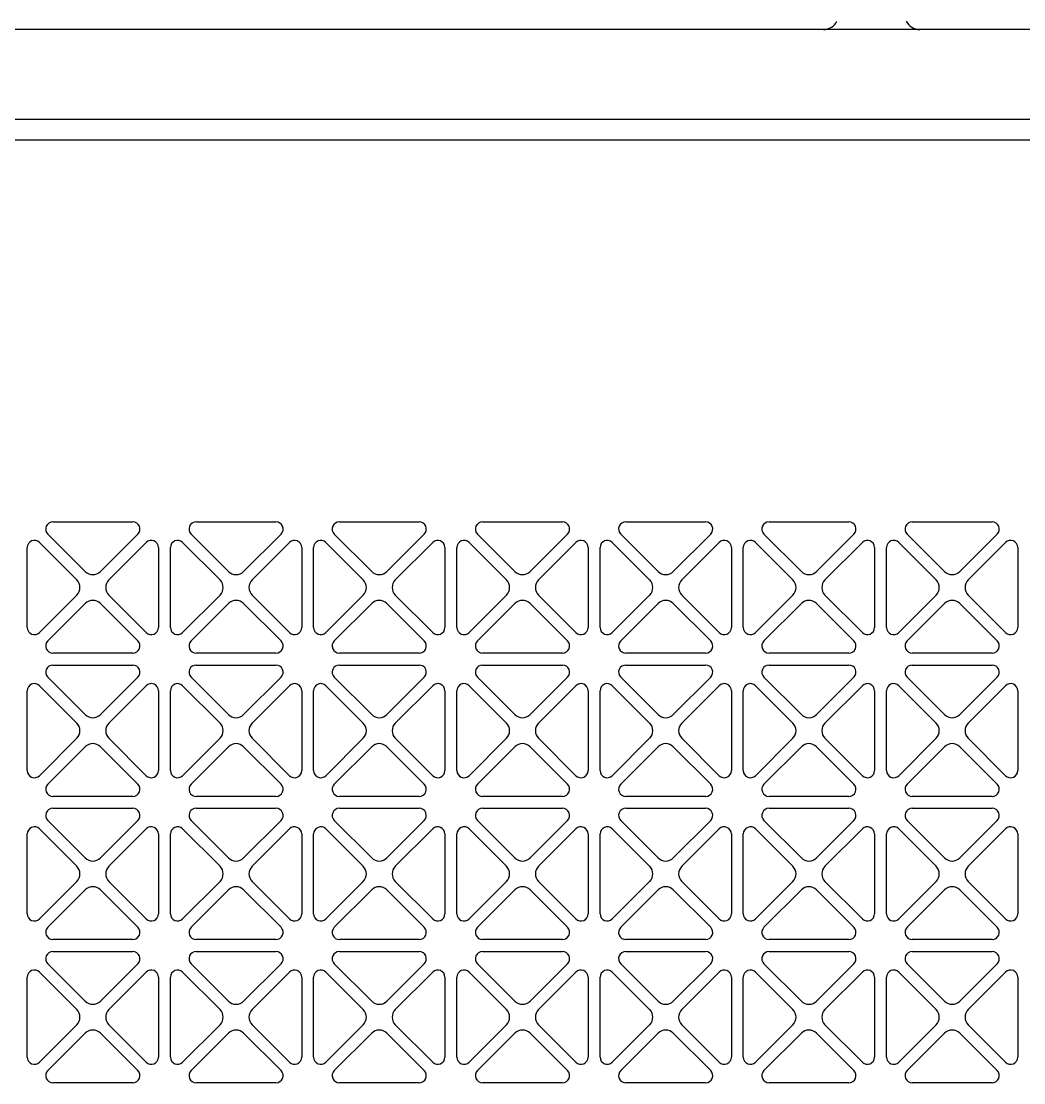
# Model space of a CAD drawing. Header units: millimetres. Extents: x 0 to 87554, y -20854 to 20404.
# Drawn here: x 80002.2 to 80170.2, y -3656.9 to -3479 of the extents above; entities that cross this region are included whole.
import ezdxf

# ---------------------------------------------------------------- set-up
doc = ezdxf.new("R2010")
doc.units = ezdxf.units.MM
doc.layers.get('0').update_dxf_attribs({"lineweight": 15})
for name, color, linetype in [('4215-12649_2_1_0', 7, 'Continuous'), ('4215-12661_1_0', 7, 'Continuous'), ('WANGKONG_0', 7, 'Continuous')]:
    doc.layers.add(name, color=color, linetype=linetype)

# ---------------------------------------------------------------- blocks, each defined once
blk = doc.blocks.new('e4tggg')
at = {"layer": '4215-12649_2_1_0', "color": 87, "linetype": 'Continuous'}
for p, q in [((555.31, 319.3), (-175.69, 319.3)), ((-175.69, 304.3), (555.31, 304.3))]:
    blk.add_line(p, q, dxfattribs=at)
for centre, start, end in [((331.75, 321.8), 270, 333.6122), ((347.87, 321.8), 206.3878, 270)]:
    blk.add_arc(centre, 2.5, start, end, dxfattribs=at)
at = {"layer": '4215-12661_1_0', "color": 87, "linetype": 'Continuous'}
blk.add_line((-167.69, 300.8), (546.31, 300.8), dxfattribs=at)
at = {"layer": 'WANGKONG_0', "color": 87, "linetype": 'Continuous'}
for p, q in [((202.62, 236.8), (216, 236.8)), ((226.62, 236.8), (240, 236.8)), ((250.62, 236.8), (264, 236.8)), ((274.62, 236.8), (288, 236.8)), ((298.62, 236.8), (312, 236.8)), ((322.62, 236.8), (336, 236.8)), ((346.62, 236.8), (360, 236.8)), ((200.36, 233.34), (206.62, 227.07)), ((208.04, 228.49), (201.77, 234.75)), ((216.85, 234.75), (210.58, 228.49)), ((212, 227.07), (218.26, 233.34)), ((224.36, 233.34), (230.62, 227.07)), ((232.04, 228.49), (225.77, 234.75)), ((240.85, 234.75), (234.58, 228.49)), ((236, 227.07), (242.26, 233.34)), ((248.36, 233.34), (254.62, 227.07)), ((256.04, 228.49), (249.77, 234.75)), ((264.85, 234.75), (258.58, 228.49)), ((260, 227.07), (266.26, 233.34)), ((272.36, 233.34), (278.62, 227.07)), ((280.04, 228.49), (273.77, 234.75)), ((288.85, 234.75), (282.58, 228.49)), ((284, 227.07), (290.26, 233.34)), ((296.36, 233.34), (302.62, 227.07)), ((304.04, 228.49), (297.77, 234.75)), ((312.85, 234.75), (306.58, 228.49)), ((308, 227.07), (314.26, 233.34)), ((320.36, 233.34), (326.62, 227.07)), ((328.04, 228.49), (321.77, 234.75)), ((336.85, 234.75), (330.58, 228.49)), ((332, 227.07), (338.26, 233.34)), ((344.36, 233.34), (350.62, 227.07)), ((352.04, 228.49), (345.77, 234.75)), ((360.85, 234.75), (354.58, 228.49)), ((356, 227.07), (362.26, 233.34)), ((198.31, 219.11), (198.31, 232.49)), ((220.31, 232.49), (220.31, 219.11)), ((222.31, 219.11), (222.31, 232.49)), ((244.31, 232.49), (244.31, 219.11)), ((246.31, 219.11), (246.31, 232.49)), ((268.31, 232.49), (268.31, 219.11)), ((270.31, 219.11), (270.31, 232.49)), ((292.31, 232.49), (292.31, 219.11)), ((294.31, 219.11), (294.31, 232.49)), ((316.31, 232.49), (316.31, 219.11)), ((318.31, 219.11), (318.31, 232.49)), ((340.31, 232.49), (340.31, 219.11)), ((342.31, 219.11), (342.31, 232.49)), ((364.31, 232.49), (364.31, 219.11)), ((206.62, 224.53), (200.36, 218.26)), ((218.26, 218.26), (212, 224.53)), ((230.62, 224.53), (224.36, 218.26)), ((242.26, 218.26), (236, 224.53)), ((254.62, 224.53), (248.36, 218.26)), ((266.26, 218.26), (260, 224.53)), ((278.62, 224.53), (272.36, 218.26)), ((290.26, 218.26), (284, 224.53)), ((302.62, 224.53), (296.36, 218.26)), ((314.26, 218.26), (308, 224.53)), ((326.62, 224.53), (320.36, 218.26)), ((338.26, 218.26), (332, 224.53)), ((350.62, 224.53), (344.36, 218.26)), ((362.26, 218.26), (356, 224.53)), ((201.77, 216.85), (208.04, 223.11)), ((210.58, 223.11), (216.85, 216.85)), ((225.77, 216.85), (232.04, 223.11)), ((234.58, 223.11), (240.85, 216.85)), ((249.77, 216.85), (256.04, 223.11)), ((258.58, 223.11), (264.85, 216.85)), ((273.77, 216.85), (280.04, 223.11)), ((282.58, 223.11), (288.85, 216.85)), ((297.77, 216.85), (304.04, 223.11)), ((306.58, 223.11), (312.85, 216.85)), ((321.77, 216.85), (328.04, 223.11)), ((330.58, 223.11), (336.85, 216.85)), ((345.77, 216.85), (352.04, 223.11)), ((354.58, 223.11), (360.85, 216.85)), ((216, 214.8), (202.62, 214.8)), ((240, 214.8), (226.62, 214.8)), ((264, 214.8), (250.62, 214.8)), ((288, 214.8), (274.62, 214.8)), ((312, 214.8), (298.62, 214.8)), ((336, 214.8), (322.62, 214.8)), ((360, 214.8), (346.62, 214.8)), ((202.62, 212.8), (216, 212.8)), ((226.62, 212.8), (240, 212.8)), ((250.62, 212.8), (264, 212.8)), ((274.62, 212.8), (288, 212.8)), ((298.62, 212.8), (312, 212.8)), ((322.62, 212.8), (336, 212.8)), ((346.62, 212.8), (360, 212.8)), ((208.04, 204.49), (201.77, 210.75)), ((216.85, 210.75), (210.58, 204.49)), ((232.04, 204.49), (225.77, 210.75)), ((240.85, 210.75), (234.58, 204.49)), ((256.04, 204.49), (249.77, 210.75)), ((264.85, 210.75), (258.58, 204.49)), ((280.04, 204.49), (273.77, 210.75)), ((288.85, 210.75), (282.58, 204.49)), ((304.04, 204.49), (297.77, 210.75)), ((312.85, 210.75), (306.58, 204.49)), ((328.04, 204.49), (321.77, 210.75)), ((336.85, 210.75), (330.58, 204.49)), ((352.04, 204.49), (345.77, 210.75)), ((360.85, 210.75), (354.58, 204.49)), ((198.31, 195.11), (198.31, 208.49)), ((200.36, 209.34), (206.62, 203.07)), ((212, 203.07), (218.26, 209.34)), ((220.31, 208.49), (220.31, 195.11)), ((222.31, 195.11), (222.31, 208.49)), ((224.36, 209.34), (230.62, 203.07)), ((236, 203.07), (242.26, 209.34)), ((244.31, 208.49), (244.31, 195.11)), ((246.31, 195.11), (246.31, 208.49)), ((248.36, 209.34), (254.62, 203.07)), ((260, 203.07), (266.26, 209.34)), ((268.31, 208.49), (268.31, 195.11)), ((270.31, 195.11), (270.31, 208.49)), ((272.36, 209.34), (278.62, 203.07)), ((284, 203.07), (290.26, 209.34)), ((292.31, 208.49), (292.31, 195.11)), ((294.31, 195.11), (294.31, 208.49)), ((296.36, 209.34), (302.62, 203.07)), ((308, 203.07), (314.26, 209.34)), ((316.31, 208.49), (316.31, 195.11)), ((318.31, 195.11), (318.31, 208.49)), ((320.36, 209.34), (326.62, 203.07)), ((332, 203.07), (338.26, 209.34)), ((340.31, 208.49), (340.31, 195.11)), ((342.31, 195.11), (342.31, 208.49)), ((344.36, 209.34), (350.62, 203.07)), ((356, 203.07), (362.26, 209.34)), ((364.31, 208.49), (364.31, 195.11)), ((206.62, 200.53), (200.36, 194.26)), ((218.26, 194.26), (212, 200.53)), ((230.62, 200.53), (224.36, 194.26)), ((242.26, 194.26), (236, 200.53)), ((254.62, 200.53), (248.36, 194.26)), ((266.26, 194.26), (260, 200.53)), ((278.62, 200.53), (272.36, 194.26)), ((290.26, 194.26), (284, 200.53)), ((302.62, 200.53), (296.36, 194.26)), ((314.26, 194.26), (308, 200.53)), ((326.62, 200.53), (320.36, 194.26)), ((338.26, 194.26), (332, 200.53)), ((350.62, 200.53), (344.36, 194.26)), ((362.26, 194.26), (356, 200.53)), ((201.77, 192.85), (208.04, 199.11)), ((210.58, 199.11), (216.85, 192.85)), ((225.77, 192.85), (232.04, 199.11)), ((234.58, 199.11), (240.85, 192.85)), ((249.77, 192.85), (256.04, 199.11)), ((258.58, 199.11), (264.85, 192.85)), ((273.77, 192.85), (280.04, 199.11)), ((282.58, 199.11), (288.85, 192.85)), ((297.77, 192.85), (304.04, 199.11)), ((306.58, 199.11), (312.85, 192.85)), ((321.77, 192.85), (328.04, 199.11)), ((330.58, 199.11), (336.85, 192.85)), ((345.77, 192.85), (352.04, 199.11)), ((354.58, 199.11), (360.85, 192.85)), ((216, 190.8), (202.62, 190.8)), ((240, 190.8), (226.62, 190.8)), ((264, 190.8), (250.62, 190.8)), ((288, 190.8), (274.62, 190.8)), ((312, 190.8), (298.62, 190.8)), ((336, 190.8), (322.62, 190.8)), ((360, 190.8), (346.62, 190.8)), ((202.62, 188.8), (216, 188.8)), ((226.62, 188.8), (240, 188.8)), ((250.62, 188.8), (264, 188.8)), ((274.62, 188.8), (288, 188.8)), ((298.62, 188.8), (312, 188.8)), ((322.62, 188.8), (336, 188.8)), ((346.62, 188.8), (360, 188.8)), ((200.36, 185.34), (206.62, 179.07)), ((208.04, 180.49), (201.77, 186.75)), ((216.85, 186.75), (210.58, 180.49)), ((212, 179.07), (218.26, 185.34)), ((224.36, 185.34), (230.62, 179.07)), ((232.04, 180.49), (225.77, 186.75)), ((240.85, 186.75), (234.58, 180.49)), ((236, 179.07), (242.26, 185.34)), ((248.36, 185.34), (254.62, 179.07)), ((256.04, 180.49), (249.77, 186.75)), ((264.85, 186.75), (258.58, 180.49)), ((260, 179.07), (266.26, 185.34)), ((272.36, 185.34), (278.62, 179.07)), ((280.04, 180.49), (273.77, 186.75)), ((288.85, 186.75), (282.58, 180.49)), ((284, 179.07), (290.26, 185.34)), ((296.36, 185.34), (302.62, 179.07)), ((304.04, 180.49), (297.77, 186.75)), ((312.85, 186.75), (306.58, 180.49)), ((308, 179.07), (314.26, 185.34)), ((320.36, 185.34), (326.62, 179.07)), ((328.04, 180.49), (321.77, 186.75)), ((336.85, 186.75), (330.58, 180.49)), ((332, 179.07), (338.26, 185.34)), ((344.36, 185.34), (350.62, 179.07)), ((352.04, 180.49), (345.77, 186.75)), ((360.85, 186.75), (354.58, 180.49)), ((356, 179.07), (362.26, 185.34)), ((198.31, 171.11), (198.31, 184.49)), ((220.31, 184.49), (220.31, 171.11)), ((222.31, 171.11), (222.31, 184.49)), ((244.31, 184.49), (244.31, 171.11)), ((246.31, 171.11), (246.31, 184.49)), ((268.31, 184.49), (268.31, 171.11)), ((270.31, 171.11), (270.31, 184.49)), ((292.31, 184.49), (292.31, 171.11)), ((294.31, 171.11), (294.31, 184.49)), ((316.31, 184.49), (316.31, 171.11)), ((318.31, 171.11), (318.31, 184.49)), ((340.31, 184.49), (340.31, 171.11)), ((342.31, 171.11), (342.31, 184.49)), ((364.31, 184.49), (364.31, 171.11)), ((206.62, 176.53), (200.36, 170.26)), ((218.26, 170.26), (212, 176.53)), ((230.62, 176.53), (224.36, 170.26)), ((242.26, 170.26), (236, 176.53)), ((254.62, 176.53), (248.36, 170.26)), ((266.26, 170.26), (260, 176.53)), ((278.62, 176.53), (272.36, 170.26)), ((290.26, 170.26), (284, 176.53)), ((302.62, 176.53), (296.36, 170.26)), ((314.26, 170.26), (308, 176.53)), ((326.62, 176.53), (320.36, 170.26)), ((338.26, 170.26), (332, 176.53)), ((350.62, 176.53), (344.36, 170.26)), ((362.26, 170.26), (356, 176.53)), ((201.77, 168.85), (208.04, 175.11)), ((210.58, 175.11), (216.85, 168.85)), ((225.77, 168.85), (232.04, 175.11)), ((234.58, 175.11), (240.85, 168.85)), ((249.77, 168.85), (256.04, 175.11)), ((258.58, 175.11), (264.85, 168.85)), ((273.77, 168.85), (280.04, 175.11)), ((282.58, 175.11), (288.85, 168.85)), ((297.77, 168.85), (304.04, 175.11)), ((306.58, 175.11), (312.85, 168.85)), ((321.77, 168.85), (328.04, 175.11)), ((330.58, 175.11), (336.85, 168.85)), ((345.77, 168.85), (352.04, 175.11)), ((354.58, 175.11), (360.85, 168.85)), ((216, 166.8), (202.62, 166.8)), ((240, 166.8), (226.62, 166.8)), ((264, 166.8), (250.62, 166.8)), ((288, 166.8), (274.62, 166.8)), ((312, 166.8), (298.62, 166.8)), ((336, 166.8), (322.62, 166.8)), ((360, 166.8), (346.62, 166.8)), ((202.62, 164.8), (216, 164.8)), ((226.62, 164.8), (240, 164.8)), ((250.62, 164.8), (264, 164.8)), ((274.62, 164.8), (288, 164.8)), ((298.62, 164.8), (312, 164.8)), ((322.62, 164.8), (336, 164.8)), ((346.62, 164.8), (360, 164.8)), ((208.04, 156.49), (201.77, 162.75)), ((216.85, 162.75), (210.58, 156.49)), ((232.04, 156.49), (225.77, 162.75)), ((240.85, 162.75), (234.58, 156.49)), ((256.04, 156.49), (249.77, 162.75)), ((264.85, 162.75), (258.58, 156.49)), ((280.04, 156.49), (273.77, 162.75)), ((288.85, 162.75), (282.58, 156.49)), ((304.04, 156.49), (297.77, 162.75)), ((312.85, 162.75), (306.58, 156.49)), ((328.04, 156.49), (321.77, 162.75)), ((336.85, 162.75), (330.58, 156.49)), ((352.04, 156.49), (345.77, 162.75)), ((360.85, 162.75), (354.58, 156.49)), ((198.31, 147.11), (198.31, 160.49)), ((200.36, 161.34), (206.62, 155.07)), ((212, 155.07), (218.26, 161.34)), ((220.31, 160.49), (220.31, 147.11)), ((222.31, 147.11), (222.31, 160.49)), ((224.36, 161.34), (230.62, 155.07)), ((236, 155.07), (242.26, 161.34)), ((244.31, 160.49), (244.31, 147.11)), ((246.31, 147.11), (246.31, 160.49)), ((248.36, 161.34), (254.62, 155.07)), ((260, 155.07), (266.26, 161.34)), ((268.31, 160.49), (268.31, 147.11)), ((270.31, 147.11), (270.31, 160.49)), ((272.36, 161.34), (278.62, 155.07)), ((284, 155.07), (290.26, 161.34)), ((292.31, 160.49), (292.31, 147.11)), ((294.31, 147.11), (294.31, 160.49)), ((296.36, 161.34), (302.62, 155.07)), ((308, 155.07), (314.26, 161.34)), ((316.31, 160.49), (316.31, 147.11)), ((318.31, 147.11), (318.31, 160.49)), ((320.36, 161.34), (326.62, 155.07)), ((332, 155.07), (338.26, 161.34)), ((340.31, 160.49), (340.31, 147.11)), ((342.31, 147.11), (342.31, 160.49)), ((344.36, 161.34), (350.62, 155.07)), ((356, 155.07), (362.26, 161.34)), ((364.31, 160.49), (364.31, 147.11)), ((206.62, 152.53), (200.36, 146.26)), ((218.26, 146.26), (212, 152.53)), ((230.62, 152.53), (224.36, 146.26)), ((242.26, 146.26), (236, 152.53)), ((254.62, 152.53), (248.36, 146.26)), ((266.26, 146.26), (260, 152.53)), ((278.62, 152.53), (272.36, 146.26)), ((290.26, 146.26), (284, 152.53)), ((302.62, 152.53), (296.36, 146.26)), ((314.26, 146.26), (308, 152.53)), ((326.62, 152.53), (320.36, 146.26)), ((338.26, 146.26), (332, 152.53)), ((350.62, 152.53), (344.36, 146.26)), ((362.26, 146.26), (356, 152.53)), ((201.77, 144.85), (208.04, 151.11)), ((210.58, 151.11), (216.85, 144.85)), ((225.77, 144.85), (232.04, 151.11)), ((234.58, 151.11), (240.85, 144.85)), ((249.77, 144.85), (256.04, 151.11)), ((258.58, 151.11), (264.85, 144.85)), ((273.77, 144.85), (280.04, 151.11)), ((282.58, 151.11), (288.85, 144.85)), ((297.77, 144.85), (304.04, 151.11)), ((306.58, 151.11), (312.85, 144.85)), ((321.77, 144.85), (328.04, 151.11)), ((330.58, 151.11), (336.85, 144.85)), ((345.77, 144.85), (352.04, 151.11)), ((354.58, 151.11), (360.85, 144.85)), ((216, 142.8), (202.62, 142.8)), ((240, 142.8), (226.62, 142.8)), ((264, 142.8), (250.62, 142.8)), ((288, 142.8), (274.62, 142.8)), ((312, 142.8), (298.62, 142.8)), ((336, 142.8), (322.62, 142.8)), ((360, 142.8), (346.62, 142.8))]:
    blk.add_line(p, q, dxfattribs=at)
for centre, radius, start, end in [((202.62, 235.6), 1.2, 90, 225), ((216, 235.6), 1.2, 315, 90), ((226.62, 235.6), 1.2, 90, 225), ((240, 235.6), 1.2, 315, 90), ((250.62, 235.6), 1.2, 90, 225), ((264, 235.6), 1.2, 315, 90), ((274.62, 235.6), 1.2, 90, 225), ((288, 235.6), 1.2, 315, 90), ((298.62, 235.6), 1.2, 90, 225), ((312, 235.6), 1.2, 315, 90), ((322.62, 235.6), 1.2, 90, 225), ((336, 235.6), 1.2, 315, 90), ((346.62, 235.6), 1.2, 90, 225), ((360, 235.6), 1.2, 315, 90), ((199.51, 232.49), 1.2, 45, 180), ((219.11, 232.49), 1.2, 0, 135), ((223.51, 232.49), 1.2, 45, 180), ((243.11, 232.49), 1.2, 0, 135), ((247.51, 232.49), 1.2, 45, 180), ((267.11, 232.49), 1.2, 0, 135), ((271.51, 232.49), 1.2, 45, 180), ((291.11, 232.49), 1.2, 0, 135), ((295.51, 232.49), 1.2, 45, 180), ((315.11, 232.49), 1.2, 0, 135), ((319.51, 232.49), 1.2, 45, 180), ((339.11, 232.49), 1.2, 0, 135), ((343.51, 232.49), 1.2, 45, 180), ((363.11, 232.49), 1.2, 0, 135), ((209.31, 229.76), 1.8, 225, 315), ((233.31, 229.76), 1.8, 225, 315), ((257.31, 229.76), 1.8, 225, 315), ((281.31, 229.76), 1.8, 225, 315), ((305.31, 229.76), 1.8, 225, 315), ((329.31, 229.76), 1.8, 225, 315), ((353.31, 229.76), 1.8, 225, 315), ((205.35, 225.8), 1.8, 315, 45), ((213.27, 225.8), 1.8, 135, 225), ((229.35, 225.8), 1.8, 315, 45), ((237.27, 225.8), 1.8, 135, 225), ((253.35, 225.8), 1.8, 315, 45), ((261.27, 225.8), 1.8, 135, 225), ((277.35, 225.8), 1.8, 315, 45), ((285.27, 225.8), 1.8, 135, 225), ((301.35, 225.8), 1.8, 315, 45), ((309.27, 225.8), 1.8, 135, 225), ((325.35, 225.8), 1.8, 315, 45), ((333.27, 225.8), 1.8, 135, 225), ((349.35, 225.8), 1.8, 315, 45), ((357.27, 225.8), 1.8, 135, 225), ((209.31, 221.84), 1.8, 45, 135), ((233.31, 221.84), 1.8, 45, 135), ((257.31, 221.84), 1.8, 45, 135), ((281.31, 221.84), 1.8, 45, 135), ((305.31, 221.84), 1.8, 45, 135), ((329.31, 221.84), 1.8, 45, 135), ((353.31, 221.84), 1.8, 45, 135), ((199.51, 219.11), 1.2, 180, 315), ((219.11, 219.11), 1.2, 225, 0), ((223.51, 219.11), 1.2, 180, 315), ((243.11, 219.11), 1.2, 225, 0), ((247.51, 219.11), 1.2, 180, 315), ((267.11, 219.11), 1.2, 225, 0), ((271.51, 219.11), 1.2, 180, 315), ((291.11, 219.11), 1.2, 225, 0), ((295.51, 219.11), 1.2, 180, 315), ((315.11, 219.11), 1.2, 225, 0), ((319.51, 219.11), 1.2, 180, 315), ((339.11, 219.11), 1.2, 225, 0), ((343.51, 219.11), 1.2, 180, 315), ((363.11, 219.11), 1.2, 225, 0), ((202.62, 216), 1.2, 135, 270), ((216, 216), 1.2, 270, 45), ((226.62, 216), 1.2, 135, 270), ((240, 216), 1.2, 270, 45), ((250.62, 216), 1.2, 135, 270), ((264, 216), 1.2, 270, 45), ((274.62, 216), 1.2, 135, 270), ((288, 216), 1.2, 270, 45), ((298.62, 216), 1.2, 135, 270), ((312, 216), 1.2, 270, 45), ((322.62, 216), 1.2, 135, 270), ((336, 216), 1.2, 270, 45), ((346.62, 216), 1.2, 135, 270), ((360, 216), 1.2, 270, 45), ((202.62, 211.6), 1.2, 90, 225), ((216, 211.6), 1.2, 315, 90), ((226.62, 211.6), 1.2, 90, 225), ((240, 211.6), 1.2, 315, 90), ((250.62, 211.6), 1.2, 90, 225), ((264, 211.6), 1.2, 315, 90), ((274.62, 211.6), 1.2, 90, 225), ((288, 211.6), 1.2, 315, 90), ((298.62, 211.6), 1.2, 90, 225), ((312, 211.6), 1.2, 315, 90), ((322.62, 211.6), 1.2, 90, 225), ((336, 211.6), 1.2, 315, 90), ((346.62, 211.6), 1.2, 90, 225), ((360, 211.6), 1.2, 315, 90), ((199.51, 208.49), 1.2, 45, 180), ((219.11, 208.49), 1.2, 0, 135), ((223.51, 208.49), 1.2, 45, 180), ((243.11, 208.49), 1.2, 0, 135), ((247.51, 208.49), 1.2, 45, 180), ((267.11, 208.49), 1.2, 0, 135), ((271.51, 208.49), 1.2, 45, 180), ((291.11, 208.49), 1.2, 0, 135), ((295.51, 208.49), 1.2, 45, 180), ((315.11, 208.49), 1.2, 0, 135), ((319.51, 208.49), 1.2, 45, 180), ((339.11, 208.49), 1.2, 0, 135), ((343.51, 208.49), 1.2, 45, 180), ((363.11, 208.49), 1.2, 0, 135), ((205.35, 201.8), 1.8, 315, 45), ((209.31, 205.76), 1.8, 225, 315), ((213.27, 201.8), 1.8, 135, 225), ((229.35, 201.8), 1.8, 315, 45), ((233.31, 205.76), 1.8, 225, 315), ((237.27, 201.8), 1.8, 135, 225), ((253.35, 201.8), 1.8, 315, 45), ((257.31, 205.76), 1.8, 225, 315), ((261.27, 201.8), 1.8, 135, 225), ((277.35, 201.8), 1.8, 315, 45), ((281.31, 205.76), 1.8, 225, 315), ((285.27, 201.8), 1.8, 135, 225), ((301.35, 201.8), 1.8, 315, 45), ((305.31, 205.76), 1.8, 225, 315), ((309.27, 201.8), 1.8, 135, 225), ((325.35, 201.8), 1.8, 315, 45), ((329.31, 205.76), 1.8, 225, 315), ((333.27, 201.8), 1.8, 135, 225), ((349.35, 201.8), 1.8, 315, 45), ((353.31, 205.76), 1.8, 225, 315), ((357.27, 201.8), 1.8, 135, 225), ((209.31, 197.84), 1.8, 45, 135), ((233.31, 197.84), 1.8, 45, 135), ((257.31, 197.84), 1.8, 45, 135), ((281.31, 197.84), 1.8, 45, 135), ((305.31, 197.84), 1.8, 45, 135), ((329.31, 197.84), 1.8, 45, 135), ((353.31, 197.84), 1.8, 45, 135), ((199.51, 195.11), 1.2, 180, 315), ((219.11, 195.11), 1.2, 225, 0), ((223.51, 195.11), 1.2, 180, 315), ((243.11, 195.11), 1.2, 225, 0), ((247.51, 195.11), 1.2, 180, 315), ((267.11, 195.11), 1.2, 225, 0), ((271.51, 195.11), 1.2, 180, 315), ((291.11, 195.11), 1.2, 225, 0), ((295.51, 195.11), 1.2, 180, 315), ((315.11, 195.11), 1.2, 225, 0), ((319.51, 195.11), 1.2, 180, 315), ((339.11, 195.11), 1.2, 225, 0), ((343.51, 195.11), 1.2, 180, 315), ((363.11, 195.11), 1.2, 225, 0), ((202.62, 192), 1.2, 135, 270), ((216, 192), 1.2, 270, 45), ((226.62, 192), 1.2, 135, 270), ((240, 192), 1.2, 270, 45), ((250.62, 192), 1.2, 135, 270), ((264, 192), 1.2, 270, 45), ((274.62, 192), 1.2, 135, 270), ((288, 192), 1.2, 270, 45), ((298.62, 192), 1.2, 135, 270), ((312, 192), 1.2, 270, 45), ((322.62, 192), 1.2, 135, 270), ((336, 192), 1.2, 270, 45), ((346.62, 192), 1.2, 135, 270), ((360, 192), 1.2, 270, 45), ((202.62, 187.6), 1.2, 90, 225), ((216, 187.6), 1.2, 315, 90), ((226.62, 187.6), 1.2, 90, 225), ((240, 187.6), 1.2, 315, 90), ((250.62, 187.6), 1.2, 90, 225), ((264, 187.6), 1.2, 315, 90), ((274.62, 187.6), 1.2, 90, 225), ((288, 187.6), 1.2, 315, 90), ((298.62, 187.6), 1.2, 90, 225), ((312, 187.6), 1.2, 315, 90), ((322.62, 187.6), 1.2, 90, 225), ((336, 187.6), 1.2, 315, 90), ((346.62, 187.6), 1.2, 90, 225), ((360, 187.6), 1.2, 315, 90), ((199.51, 184.49), 1.2, 45, 180), ((219.11, 184.49), 1.2, 0, 135), ((223.51, 184.49), 1.2, 45, 180), ((243.11, 184.49), 1.2, 0, 135), ((247.51, 184.49), 1.2, 45, 180), ((267.11, 184.49), 1.2, 0, 135), ((271.51, 184.49), 1.2, 45, 180), ((291.11, 184.49), 1.2, 0, 135), ((295.51, 184.49), 1.2, 45, 180), ((315.11, 184.49), 1.2, 0, 135), ((319.51, 184.49), 1.2, 45, 180), ((339.11, 184.49), 1.2, 0, 135), ((343.51, 184.49), 1.2, 45, 180), ((363.11, 184.49), 1.2, 0, 135), ((209.31, 181.76), 1.8, 225, 315), ((233.31, 181.76), 1.8, 225, 315), ((257.31, 181.76), 1.8, 225, 315), ((281.31, 181.76), 1.8, 225, 315), ((305.31, 181.76), 1.8, 225, 315), ((329.31, 181.76), 1.8, 225, 315), ((353.31, 181.76), 1.8, 225, 315), ((205.35, 177.8), 1.8, 315, 45), ((213.27, 177.8), 1.8, 135, 225), ((229.35, 177.8), 1.8, 315, 45), ((237.27, 177.8), 1.8, 135, 225), ((253.35, 177.8), 1.8, 315, 45), ((261.27, 177.8), 1.8, 135, 225), ((277.35, 177.8), 1.8, 315, 45), ((285.27, 177.8), 1.8, 135, 225), ((301.35, 177.8), 1.8, 315, 45), ((309.27, 177.8), 1.8, 135, 225), ((325.35, 177.8), 1.8, 315, 45), ((333.27, 177.8), 1.8, 135, 225), ((349.35, 177.8), 1.8, 315, 45), ((357.27, 177.8), 1.8, 135, 225), ((209.31, 173.84), 1.8, 45, 135), ((233.31, 173.84), 1.8, 45, 135), ((257.31, 173.84), 1.8, 45, 135), ((281.31, 173.84), 1.8, 45, 135), ((305.31, 173.84), 1.8, 45, 135), ((329.31, 173.84), 1.8, 45, 135), ((353.31, 173.84), 1.8, 45, 135), ((199.51, 171.11), 1.2, 180, 315), ((219.11, 171.11), 1.2, 225, 0), ((223.51, 171.11), 1.2, 180, 315), ((243.11, 171.11), 1.2, 225, 0), ((247.51, 171.11), 1.2, 180, 315), ((267.11, 171.11), 1.2, 225, 0), ((271.51, 171.11), 1.2, 180, 315), ((291.11, 171.11), 1.2, 225, 0), ((295.51, 171.11), 1.2, 180, 315), ((315.11, 171.11), 1.2, 225, 0), ((319.51, 171.11), 1.2, 180, 315), ((339.11, 171.11), 1.2, 225, 0), ((343.51, 171.11), 1.2, 180, 315), ((363.11, 171.11), 1.2, 225, 0), ((202.62, 168), 1.2, 135, 270), ((216, 168), 1.2, 270, 45), ((226.62, 168), 1.2, 135, 270), ((240, 168), 1.2, 270, 45), ((250.62, 168), 1.2, 135, 270), ((264, 168), 1.2, 270, 45), ((274.62, 168), 1.2, 135, 270), ((288, 168), 1.2, 270, 45), ((298.62, 168), 1.2, 135, 270), ((312, 168), 1.2, 270, 45), ((322.62, 168), 1.2, 135, 270), ((336, 168), 1.2, 270, 45), ((346.62, 168), 1.2, 135, 270), ((360, 168), 1.2, 270, 45), ((202.62, 163.6), 1.2, 90, 225), ((216, 163.6), 1.2, 315, 90), ((226.62, 163.6), 1.2, 90, 225), ((240, 163.6), 1.2, 315, 90), ((250.62, 163.6), 1.2, 90, 225), ((264, 163.6), 1.2, 315, 90), ((274.62, 163.6), 1.2, 90, 225), ((288, 163.6), 1.2, 315, 90), ((298.62, 163.6), 1.2, 90, 225), ((312, 163.6), 1.2, 315, 90), ((322.62, 163.6), 1.2, 90, 225), ((336, 163.6), 1.2, 315, 90), ((346.62, 163.6), 1.2, 90, 225), ((360, 163.6), 1.2, 315, 90), ((199.51, 160.49), 1.2, 45, 180), ((219.11, 160.49), 1.2, 0, 135), ((223.51, 160.49), 1.2, 45, 180), ((243.11, 160.49), 1.2, 0, 135), ((247.51, 160.49), 1.2, 45, 180), ((267.11, 160.49), 1.2, 0, 135), ((271.51, 160.49), 1.2, 45, 180), ((291.11, 160.49), 1.2, 0, 135), ((295.51, 160.49), 1.2, 45, 180), ((315.11, 160.49), 1.2, 0, 135), ((319.51, 160.49), 1.2, 45, 180), ((339.11, 160.49), 1.2, 0, 135), ((343.51, 160.49), 1.2, 45, 180), ((363.11, 160.49), 1.2, 0, 135), ((205.35, 153.8), 1.8, 315, 45), ((209.31, 157.76), 1.8, 225, 315), ((213.27, 153.8), 1.8, 135, 225), ((229.35, 153.8), 1.8, 315, 45), ((233.31, 157.76), 1.8, 225, 315), ((237.27, 153.8), 1.8, 135, 225), ((253.35, 153.8), 1.8, 315, 45), ((257.31, 157.76), 1.8, 225, 315), ((261.27, 153.8), 1.8, 135, 225), ((277.35, 153.8), 1.8, 315, 45), ((281.31, 157.76), 1.8, 225, 315), ((285.27, 153.8), 1.8, 135, 225), ((301.35, 153.8), 1.8, 315, 45), ((305.31, 157.76), 1.8, 225, 315), ((309.27, 153.8), 1.8, 135, 225), ((325.35, 153.8), 1.8, 315, 45), ((329.31, 157.76), 1.8, 225, 315), ((333.27, 153.8), 1.8, 135, 225), ((349.35, 153.8), 1.8, 315, 45), ((353.31, 157.76), 1.8, 225, 315), ((357.27, 153.8), 1.8, 135, 225), ((209.31, 149.84), 1.8, 45, 135), ((233.31, 149.84), 1.8, 45, 135), ((257.31, 149.84), 1.8, 45, 135), ((281.31, 149.84), 1.8, 45, 135), ((305.31, 149.84), 1.8, 45, 135), ((329.31, 149.84), 1.8, 45, 135), ((353.31, 149.84), 1.8, 45, 135), ((199.51, 147.11), 1.2, 180, 315), ((219.11, 147.11), 1.2, 225, 0), ((223.51, 147.11), 1.2, 180, 315), ((243.11, 147.11), 1.2, 225, 0), ((247.51, 147.11), 1.2, 180, 315), ((267.11, 147.11), 1.2, 225, 0), ((271.51, 147.11), 1.2, 180, 315), ((291.11, 147.11), 1.2, 225, 0), ((295.51, 147.11), 1.2, 180, 315), ((315.11, 147.11), 1.2, 225, 0), ((319.51, 147.11), 1.2, 180, 315), ((339.11, 147.11), 1.2, 225, 0), ((343.51, 147.11), 1.2, 180, 315), ((363.11, 147.11), 1.2, 225, 0), ((202.62, 144), 1.2, 135, 270), ((216, 144), 1.2, 270, 45), ((226.62, 144), 1.2, 135, 270), ((240, 144), 1.2, 270, 45), ((250.62, 144), 1.2, 135, 270), ((264, 144), 1.2, 270, 45), ((274.62, 144), 1.2, 135, 270), ((288, 144), 1.2, 270, 45), ((298.62, 144), 1.2, 135, 270), ((312, 144), 1.2, 270, 45), ((322.62, 144), 1.2, 135, 270), ((336, 144), 1.2, 270, 45), ((346.62, 144), 1.2, 135, 270), ((360, 144), 1.2, 270, 45)]:
    blk.add_arc(centre, radius, start, end, dxfattribs=at)

msp = doc.modelspace()

# ---------------------------------------------------------------- block references
at = {"lineweight": -3}
msp.add_blockref('e4tggg', (79804.891, -3799.712), dxfattribs=at)

doc.saveas('drawing.dxf')
